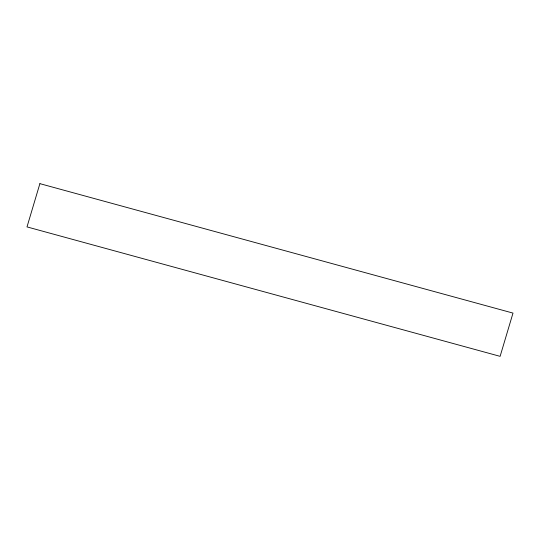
<?xml version="1.0" encoding="UTF-8"?>
<svg xmlns="http://www.w3.org/2000/svg" width="540" height="540" viewBox="0 0 540 540"><rect width="100%" height="100%" fill="white"/><g stroke="black" fill="none" stroke-linecap="round" stroke-linejoin="round"><path stroke-width="0.81" d="M39.893 183.654L27 226.908L500.108 356.346L513 313.092L39.893 183.654"/></g></svg>
